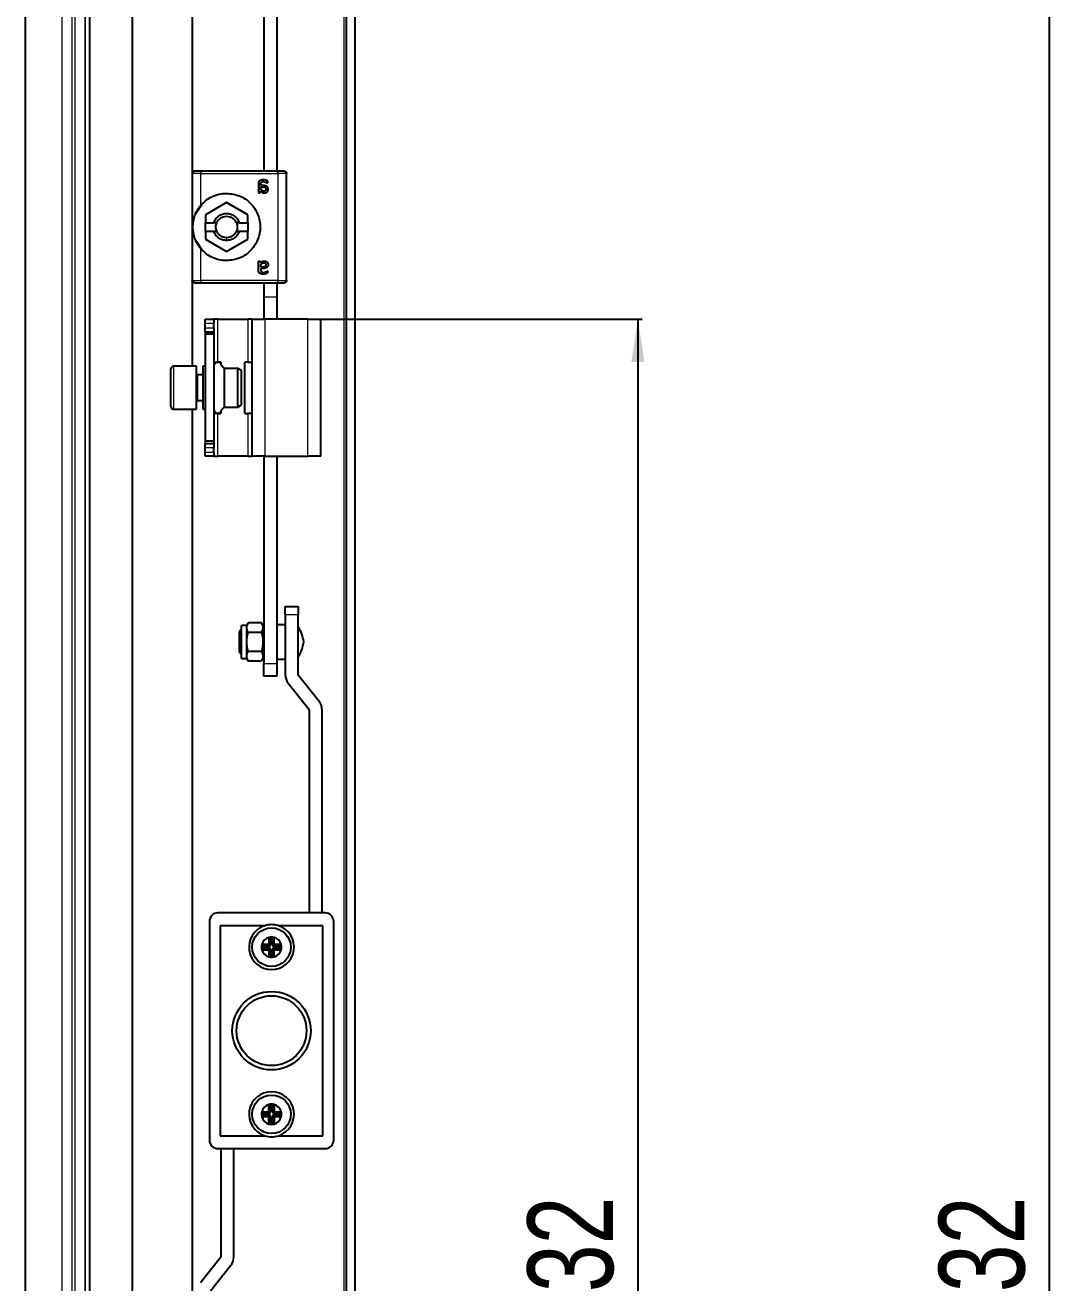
# Model space of a CAD drawing. Header units: millimetres. Extents: x -486 to 1548, y -649 to 978.
# Drawn here: x 1307.8 to 1548.3, y 185.6 to 479 of the extents above; entities that cross this region are included whole.
import ezdxf

# ---------------------------------------------------------------- set-up
doc = ezdxf.new("R2010")
doc.units = ezdxf.units.MM
doc.layers.add('FORMAT', color=7, linetype='Continuous')
doc.styles.add('SLDTEXTSTYLE0', font='TXT', dxfattribs={"width": 0.75})
doc.dimstyles.new('SLDDIMSTYLE0', dxfattribs={"dimtxt": 20, "dimasz": 10, "dimexe": 0, "dimexo": 0.0625, "dimgap": 5, "dimtad": 2, "dimdec": 1, "dimrnd": 1e-09, "dimzin": 12, "dimdsep": 46, "dimtxsty": 'SLDTEXTSTYLE0', "dimsah": 1, "dimcen": 0.09, "dimadec": 0, "dimazin": 3, "dimtfac": 1, "dimtofl": 0, "dimtmove": 0, "dimatfit": 3, "dimfxl": 0, "dimfrac": 2, "dimtolj": 1, "dimtzin": 12, "dimarcsym": 0})

# ---------------------------------------------------------------- blocks, each defined once
blk = doc.blocks.new('_D_8')
at = {"layer": 'FORMAT'}
for p, q in [((1376.8, 660.42), (1547.79, 660.42)), ((1546.79, 660.42), (1546.79, -271.58)), ((1376.8, -271.58), (1547.79, -271.58))]:
    blk.add_line(p, q, dxfattribs=at)
for points in [[(1546.79, 660.42), (1545.25, 650.42), (1548.33, 650.42)], [(1546.79, -271.58), (1548.33, -261.58), (1545.25, -261.58)]]:
    blk.add_solid(points, dxfattribs=at)
at = {"layer": 'FORMAT', "insert": (1521.01, 172.26), "char_height": 20, "attachment_point": 1, "rotation": 90, "style": 'SLDTEXTSTYLE0'}
blk.add_mtext('932', dxfattribs=at)
blk = doc.blocks.new('_D_11')
at = {"layer": 'FORMAT'}
for p, q in [((1376.8, 410.42), (1451.79, 410.42)), ((1450.79, 410.42), (1450.79, -21.58)), ((1376.8, -21.58), (1451.79, -21.58))]:
    blk.add_line(p, q, dxfattribs=at)
for points in [[(1450.79, 410.42), (1449.25, 400.42), (1452.33, 400.42)], [(1450.79, -21.58), (1452.33, -11.58), (1449.25, -11.58)]]:
    blk.add_solid(points, dxfattribs=at)
at = {"layer": 'FORMAT', "insert": (1425.01, 172.26), "char_height": 20, "attachment_point": 1, "rotation": 90, "style": 'SLDTEXTSTYLE0'}
blk.add_mtext('432', dxfattribs=at)

msp = doc.modelspace()

# ---------------------------------------------------------------- linework, layer by layer
at = {"color": 7, "linetype": 'Continuous', "lineweight": 25}
for p, q in [((1382.79, -383.08), (1382.79, 771.92)), ((1384.79, -383.08), (1384.79, 771.92)), ((1332.79, 738.92), (1332.79, -350.08)), ((1322.79, 709.42), (1322.79, -320.58)), ((1307.79, 694.42), (1307.79, -305.58)), ((1346.79, 639.42), (1346.79, 444.6)), ((1363.49, 628.42), (1363.49, 444.92)), ((1366.49, 628.42), (1366.49, 444.92)), ((1346.79, 444.42), (1346.79, 419.42)), ((1366.79, 444.92), (1348.79, 444.92)), ((1367.39, 444.92), (1367.14, 444.92)), ((1368.79, 419.42), (1368.79, 444.42)), ((1362.23, 441.88), (1362.23, 440.01)), ((1362.69, 440.01), (1362.69, 440.29)), ((1362.76, 441.63), (1362.76, 441.85)), ((1363.14, 441.63), (1362.76, 441.63)), ((1362.76, 441.27), (1363.19, 441.27)), ((1362.76, 440.69), (1362.76, 441.27)), ((1347.62, 435.05), (1349.12, 437.31)), ((1354.79, 437.64), (1349.84, 434.78)), ((1359.74, 434.78), (1354.79, 437.64)), ((1349.84, 434.78), (1349.84, 432.92)), ((1359.74, 432.92), (1359.74, 434.78)), ((1349.84, 432.92), (1351.8, 432.92)), ((1349.84, 430.92), (1349.84, 432.92)), ((1352.5, 432.92), (1351.8, 432.92)), ((1357.77, 432.92), (1357.08, 432.92)), ((1357.77, 432.92), (1359.74, 432.92)), ((1359.74, 432.92), (1359.74, 430.92)), ((1349.12, 426.54), (1347.62, 428.8)), ((1349.84, 430.92), (1349.84, 429.06)), ((1349.84, 430.92), (1351.8, 430.92)), ((1349.84, 429.06), (1354.79, 426.21)), ((1351.8, 430.92), (1352.5, 430.92)), ((1354.79, 426.21), (1359.74, 429.06)), ((1357.08, 430.92), (1357.77, 430.92)), ((1357.77, 430.92), (1359.74, 430.92)), ((1359.74, 429.06), (1359.74, 430.92)), ((1362.23, 421.96), (1362.23, 423.83)), ((1362.69, 423.83), (1362.69, 423.55)), ((1362.76, 422.57), (1362.76, 423.16)), ((1363.19, 422.57), (1362.76, 422.57)), ((1363.14, 422.22), (1362.76, 422.22)), ((1362.76, 422.22), (1362.76, 422)), ((1346.79, 419.25), (1346.79, 399.42)), ((1348.79, 418.92), (1366.79, 418.92)), ((1363.49, 419.01), (1363.49, 415.62)), ((1366.49, 419.01), (1366.49, 415.62)), ((1367.14, 418.92), (1367.39, 418.92)), ((1363.49, 415.62), (1363.49, 410.42)), ((1366.49, 415.62), (1366.49, 410.42)), ((1349.79, 409.42), (1349.79, 410.42)), ((1349.79, 410.42), (1351.79, 410.42)), ((1349.79, 408.42), (1349.79, 409.42)), ((1349.79, 407.42), (1349.79, 408.42)), ((1351.79, 410.42), (1351.79, 409.42)), ((1352.79, 410.42), (1351.79, 410.42)), ((1351.79, 408.42), (1351.79, 409.42)), ((1351.79, 408.42), (1351.79, 407.42)), ((1352.79, 410.42), (1359.79, 410.42)), ((1360.79, 410.42), (1359.79, 410.42)), ((1360.79, 410.42), (1363.79, 410.42)), ((1360.79, 378.42), (1360.79, 410.42)), ((1373.79, 410.42), (1363.79, 410.42)), ((1373.79, 410.42), (1376.79, 410.42)), ((1376.79, 378.42), (1376.79, 410.42)), ((1351.79, 407.42), (1349.79, 407.42)), ((1349.79, 407.42), (1349.79, 406.92)), ((1351.79, 406.92), (1349.79, 406.92)), ((1349.79, 406.92), (1349.79, 381.92)), ((1351.79, 407.42), (1351.79, 406.92)), ((1351.79, 406.92), (1351.79, 381.92)), ((1347.79, 399.42), (1342.39, 399.42)), ((1347.79, 391.86), (1347.79, 399.42)), ((1349.79, 399.42), (1349.29, 399.42)), ((1349.29, 399.42), (1349.29, 398.21)), ((1351.79, 400.42), (1352.79, 400.42)), ((1353.49, 400.42), (1352.79, 400.42)), ((1353.49, 400.42), (1353.49, 399.97)), ((1359.09, 388.42), (1359.09, 400.42)), ((1359.79, 400.42), (1359.09, 400.42)), ((1359.79, 400.42), (1360.79, 400.42)), ((1341.79, 392.17), (1341.79, 398.82)), ((1349.29, 397.42), (1348.04, 397.42)), ((1349.29, 398.21), (1349.29, 389.42)), ((1357.42, 398.92), (1354.29, 398.92)), ((1354.29, 389.92), (1354.29, 398.92)), ((1358.29, 398.42), (1357.42, 398.92)), ((1357.42, 389.92), (1357.42, 398.92)), ((1358.29, 390.42), (1358.29, 398.42)), ((1341.79, 390.02), (1341.79, 392.17)), ((1347.79, 389.42), (1347.79, 391.86)), ((1348.04, 391.42), (1349.29, 391.42)), ((1357.42, 389.92), (1358.29, 390.42)), ((1342.39, 389.42), (1347.79, 389.42)), ((1346.79, 389.42), (1346.79, -0.58)), ((1349.29, 389.42), (1349.79, 389.42)), ((1352.79, 388.42), (1351.79, 388.42)), ((1352.79, 388.42), (1353.49, 388.42)), ((1353.49, 388.87), (1353.49, 388.42)), ((1354.29, 389.92), (1357.42, 389.92)), ((1359.09, 388.42), (1359.79, 388.42)), ((1360.79, 388.42), (1359.79, 388.42)), ((1351.79, 381.92), (1349.79, 381.92)), ((1349.79, 381.92), (1349.79, 381.42)), ((1351.79, 381.92), (1351.79, 381.42)), ((1349.79, 380.42), (1349.79, 381.42)), ((1349.79, 381.42), (1351.79, 381.42)), ((1349.79, 379.42), (1349.79, 380.42)), ((1349.79, 378.42), (1349.79, 379.42)), ((1351.79, 381.42), (1351.79, 380.42)), ((1351.79, 379.42), (1351.79, 380.42)), ((1351.79, 379.42), (1351.79, 378.42)), ((1351.79, 378.42), (1349.79, 378.42)), ((1351.79, 378.42), (1352.79, 378.42)), ((1359.79, 378.42), (1352.79, 378.42)), ((1359.79, 378.42), (1360.79, 378.42)), ((1363.79, 378.42), (1360.79, 378.42)), ((1363.49, 378.42), (1363.49, 330.12)), ((1363.79, 378.42), (1373.79, 378.42)), ((1366.49, 378.42), (1366.49, 330.12)), ((1376.79, 378.42), (1373.79, 378.42)), ((1368.49, 343.42), (1371.49, 343.42)), ((1368.49, 341.42), (1368.49, 343.42)), ((1371.49, 343.42), (1371.49, 341.42)), ((1368.49, 341.42), (1368.49, 327.49)), ((1371.49, 327.49), (1371.49, 341.42)), ((1358.29, 338.07), (1357.79, 337.57)), ((1357.79, 332.67), (1357.79, 337.57)), ((1359.49, 338.97), (1358.29, 338.97)), ((1358.29, 335.12), (1358.29, 338.97)), ((1359.83, 339.57), (1359.49, 338.97)), ((1359.49, 335.12), (1359.49, 338.97)), ((1362.94, 339.57), (1359.83, 339.57)), ((1363.29, 338.97), (1362.94, 339.57)), ((1363.29, 338.97), (1363.29, 331.27)), ((1363.49, 338.07), (1363.29, 338.07)), ((1368.49, 339.12), (1366.49, 339.12)), ((1358.29, 331.27), (1358.29, 335.12)), ((1359.49, 331.27), (1359.49, 335.12)), ((1362.94, 337.35), (1359.83, 337.35)), ((1357.79, 332.67), (1358.29, 332.17)), ((1362.94, 332.9), (1359.83, 332.9)), ((1363.29, 332.17), (1363.49, 332.17)), ((1358.29, 331.27), (1359.49, 331.27)), ((1359.49, 331.27), (1359.83, 330.67)), ((1362.94, 330.67), (1359.83, 330.67)), ((1362.94, 330.67), (1363.29, 331.27)), ((1363.49, 327.12), (1363.49, 330.12)), ((1366.49, 331.12), (1368.49, 331.12)), ((1366.49, 330.12), (1366.49, 327.12)), ((1366.49, 327.12), (1363.49, 327.12)), ((1376.4, 321.19), (1371.53, 327.37)), ((1369.18, 325.51), (1374.04, 319.34)), ((1374.09, 319.21), (1374.09, 271.92)), ((1377.09, 271.92), (1377.09, 319.21)), ((1377.79, 271.92), (1352.79, 271.92)), ((1350.79, 269.92), (1350.79, 218.92)), ((1353.29, 268.92), (1353.29, 219.92)), ((1363.69, 268.92), (1353.29, 268.92)), ((1377.29, 268.92), (1366.89, 268.92)), ((1377.29, 219.92), (1377.29, 268.92)), ((1379.79, 218.92), (1379.79, 269.92)), ((1364.59, 264.52), (1363.02, 264.52)), ((1363.38, 264.09), (1363.02, 264.52)), ((1364.59, 264.09), (1363.38, 264.09)), ((1364.69, 266.19), (1364.69, 264.62)), ((1365.12, 265.83), (1364.69, 266.19)), ((1365.12, 265.83), (1365.12, 264.62)), ((1365.45, 265.83), (1365.89, 266.19)), ((1365.45, 264.62), (1365.45, 265.83)), ((1365.89, 264.62), (1365.89, 266.19)), ((1367.56, 264.52), (1365.99, 264.52)), ((1367.19, 264.09), (1365.99, 264.09)), ((1367.19, 264.09), (1367.56, 264.52)), ((1363.38, 263.76), (1363.02, 263.32)), ((1363.02, 263.32), (1364.59, 263.32)), ((1363.38, 263.76), (1364.59, 263.76)), ((1364.69, 263.22), (1364.69, 261.65)), ((1365.12, 262.02), (1364.69, 261.65)), ((1365.12, 263.22), (1365.12, 262.02)), ((1365.45, 262.02), (1365.45, 263.22)), ((1365.45, 262.02), (1365.89, 261.65)), ((1365.89, 261.65), (1365.89, 263.22)), ((1365.99, 263.76), (1367.19, 263.76)), ((1365.99, 263.32), (1367.56, 263.32)), ((1367.19, 263.76), (1367.56, 263.32)), ((1364.69, 225.62), (1364.69, 227.19)), ((1365.12, 226.83), (1364.69, 227.19)), ((1365.12, 225.62), (1365.12, 226.83)), ((1365.45, 226.83), (1365.89, 227.19)), ((1365.45, 226.83), (1365.45, 225.62)), ((1365.89, 227.19), (1365.89, 225.62)), ((1363.38, 225.09), (1363.02, 225.52)), ((1363.02, 225.52), (1364.59, 225.52)), ((1363.38, 224.76), (1363.02, 224.32)), ((1364.59, 224.32), (1363.02, 224.32)), ((1363.38, 225.09), (1364.59, 225.09)), ((1364.59, 224.76), (1363.38, 224.76)), ((1364.69, 222.65), (1364.69, 224.22)), ((1365.12, 223.02), (1364.69, 222.65)), ((1365.12, 223.02), (1365.12, 224.22)), ((1365.45, 224.22), (1365.45, 223.02)), ((1365.45, 223.02), (1365.89, 222.65)), ((1365.89, 224.22), (1365.89, 222.65)), ((1365.99, 225.52), (1367.56, 225.52)), ((1365.99, 225.09), (1367.19, 225.09)), ((1367.19, 224.76), (1365.99, 224.76)), ((1367.56, 224.32), (1365.99, 224.32)), ((1367.19, 225.09), (1367.56, 225.52)), ((1367.19, 224.76), (1367.56, 224.32)), ((1353.29, 219.92), (1363.69, 219.92)), ((1366.89, 219.92), (1377.29, 219.92)), ((1352.79, 216.92), (1377.79, 216.92)), ((1353.49, 216.92), (1353.49, 191.69)), ((1356.49, 191.69), (1356.49, 216.92)), ((1353.44, 191.57), (1348.69, 185.6)), ((1351.03, 183.73), (1355.79, 189.7))]:
    msp.add_line(p, q, dxfattribs=at)
at = {"color": 8, "linetype": 'Continuous', "lineweight": 18}
for p, q in [((1382.19, 769.32), (1382.19, -380.48)), ((1321.69, 708.32), (1321.69, -319.48)), ((1321.79, 708.42), (1321.79, -319.58)), ((1318.69, 705.32), (1318.69, -316.48)), ((1319.38, 706.01), (1319.38, -317.17)), ((1316.38, 703.01), (1316.38, -314.17)), ((1348.79, 436.98), (1348.79, 444.42)), ((1348.79, 444.42), (1366.79, 444.42)), ((1366.79, 444.42), (1366.79, 419.42)), ((1354.79, 429.42), (1354.79, 428.77)), ((1348.79, 419.42), (1348.79, 426.86)), ((1366.79, 419.42), (1348.79, 419.42)), ((1363.49, 415.62), (1366.49, 415.62)), ((1351.79, 409.42), (1349.79, 409.42)), ((1349.79, 408.42), (1351.79, 408.42)), ((1352.79, 400.42), (1352.79, 410.42)), ((1359.79, 410.42), (1359.79, 400.42)), ((1363.79, 378.42), (1363.79, 410.42)), ((1373.79, 378.42), (1373.79, 410.42)), ((1342.39, 399.42), (1342.39, 391.86)), ((1348.04, 397.42), (1348.04, 391.42)), ((1342.39, 391.86), (1342.39, 389.42)), ((1352.79, 378.42), (1352.79, 388.42)), ((1359.79, 388.42), (1359.79, 378.42)), ((1351.79, 380.42), (1349.79, 380.42)), ((1349.79, 379.42), (1351.79, 379.42)), ((1371.49, 341.42), (1368.49, 341.42)), ((1363.49, 330.12), (1366.49, 330.12)), ((1364.59, 264.09), (1364.59, 264.52)), ((1365.12, 264.62), (1364.69, 264.62)), ((1365.45, 264.62), (1365.89, 264.62)), ((1365.99, 264.09), (1365.99, 264.52)), ((1364.59, 263.76), (1364.59, 263.32)), ((1365.12, 263.22), (1364.69, 263.22)), ((1365.45, 263.22), (1365.89, 263.22)), ((1365.99, 263.76), (1365.99, 263.32)), ((1364.59, 225.09), (1364.59, 225.52)), ((1364.59, 224.76), (1364.59, 224.32)), ((1365.12, 225.62), (1364.69, 225.62)), ((1365.12, 224.22), (1364.69, 224.22)), ((1365.45, 225.62), (1365.89, 225.62)), ((1365.45, 224.22), (1365.89, 224.22)), ((1365.99, 225.09), (1365.99, 225.52)), ((1365.99, 224.76), (1365.99, 224.32))]:
    msp.add_line(p, q, dxfattribs=at)
at = {"color": 7, "linetype": 'Continuous', "lineweight": 25}
for centre, radius in [((1365.29, 263.92), 4.5), ((1365.29, 244.42), 9.15), ((1365.29, 244.42), 8.15), ((1365.29, 224.92), 4.5)]:
    msp.add_circle(centre, radius, dxfattribs=at)
for centre, radius, start, end in [((1342.39, 398.82), 0.6, 90, 180), ((1348.04, 397.67), 0.25, 180, 270), ((1348.04, 391.17), 0.25, 90, 180), ((1342.39, 390.02), 0.6, 180, 270), ((1364.85, 334.16), 8, 6.8819, 33.8709), ((1364.85, 336.08), 8, 326.1291, 353.1181), ((1371.69, 327.49), 3.2, 180, 218.264), ((1371.69, 327.49), 0.2, 180, 218.264), ((1373.89, 319.21), 3.2, 0, 38.264), ((1373.89, 319.21), 0.2, 0, 38.264), ((1352.79, 269.92), 2, 90, 180), ((1377.79, 269.92), 2, 0, 90), ((1365.29, 263.92), 5.25, 107.7528, 72.2472), ((1365.29, 263.92), 5.25, 72.2472, 107.7528), ((1365.29, 263.92), 2.35, 165.2075, 194.7925), ((1365.29, 263.92), 2.35, 104.7925, 165.2075), ((1365.29, 263.92), 1.91, 175.1056, 184.8944), ((1364.59, 264.62), 0.1, 270, 0), ((1364.59, 264.62), 0.537, 270, 0), ((1365.29, 263.92), 2.35, 75.2075, 104.7925), ((1365.29, 263.92), 1.91, 85.1056, 94.8944), ((1365.99, 264.62), 0.537, 180, 270), ((1365.29, 263.92), 2.35, 14.7925, 75.2075), ((1365.99, 264.62), 0.1, 180, 270), ((1365.29, 263.92), 1.91, 355.1056, 4.8944), ((1365.29, 263.92), 2.35, 345.2075, 14.7925), ((1365.29, 263.92), 2.35, 194.7925, 255.2075), ((1364.59, 263.22), 0.537, 0, 90), ((1364.59, 263.22), 0.1, 0, 90), ((1365.29, 263.92), 2.35, 255.2075, 284.7925), ((1365.29, 263.92), 1.91, 265.1056, 274.8944), ((1365.99, 263.22), 0.537, 90, 180), ((1365.29, 263.92), 2.35, 284.7925, 345.2075), ((1365.99, 263.22), 0.1, 90, 180), ((1365.29, 224.92), 5.25, 287.7528, 252.2472), ((1365.29, 224.92), 2.35, 104.7925, 165.2075), ((1365.29, 224.92), 2.35, 75.2075, 104.7925), ((1365.29, 224.92), 1.91, 85.1056, 94.8944), ((1365.29, 224.92), 2.35, 14.7925, 75.2075), ((1365.29, 224.92), 2.35, 165.2075, 194.7925), ((1365.29, 224.92), 2.35, 194.7925, 255.2075), ((1365.29, 224.92), 1.91, 175.1056, 184.8944), ((1364.59, 225.62), 0.1, 270, 0), ((1364.59, 225.62), 0.537, 270, 0), ((1364.59, 224.22), 0.537, 0, 90), ((1364.59, 224.22), 0.1, 0, 90), ((1365.29, 224.92), 1.91, 265.1056, 274.8944), ((1365.99, 225.62), 0.537, 180, 270), ((1365.99, 224.22), 0.537, 90, 180), ((1365.99, 225.62), 0.1, 180, 270), ((1365.29, 224.92), 2.35, 284.7925, 345.2075), ((1365.99, 224.22), 0.1, 90, 180), ((1365.29, 224.92), 1.91, 355.1056, 4.8944), ((1365.29, 224.92), 2.35, 345.2075, 14.7925), ((1365.29, 224.92), 2.35, 255.2075, 284.7925), ((1352.79, 218.92), 2, 180, 270), ((1365.29, 224.92), 5.25, 252.2472, 287.7528), ((1377.79, 218.92), 2, 270, 0), ((1353.29, 191.69), 0.2, 321.4416, 0), ((1353.29, 191.69), 3.2, 321.4416, 0)]:
    msp.add_arc(centre, radius, start, end, dxfattribs=at)
for points in [[(1347.29, 444.92), (1347.22, 444.91), (1347.09, 444.9), (1346.93, 444.78), (1346.81, 444.62), (1346.8, 444.49), (1346.79, 444.42)], [(1348.79, 444.92), (1348.59, 444.92), (1348.2, 444.92), (1347.7, 444.92), (1347.36, 444.92), (1347.31, 444.92), (1347.29, 444.92)], [(1368.29, 444.92), (1368.27, 444.92), (1368.22, 444.92), (1367.87, 444.92), (1367.38, 444.92), (1366.98, 444.92), (1366.79, 444.92)], [(1368.29, 444.92), (1368.35, 444.91), (1368.48, 444.9), (1368.65, 444.78), (1368.77, 444.62), (1368.78, 444.49), (1368.79, 444.42)], [(1348.79, 436.98), (1349.18, 437.4), (1349.97, 438.22), (1351.46, 439.09), (1353.08, 439.66), (1354.22, 439.74), (1354.79, 439.77)], [(1354.79, 439.77), (1355.82, 439.65), (1357.87, 439.42), (1360.48, 437.6), (1362.23, 435.01), (1362.84, 431.92), (1362.23, 428.84), (1360.48, 426.24), (1357.87, 424.43), (1355.82, 424.19), (1354.79, 424.07)], [(1351.8, 432.92), (1351.93, 433.22), (1352.2, 433.83), (1352.92, 434.52), (1353.8, 434.97), (1354.79, 435.12), (1355.77, 434.97), (1356.65, 434.52), (1357.38, 433.83), (1357.64, 433.22), (1357.77, 432.92)], [(1352.5, 432.92), (1352.61, 433.14), (1352.84, 433.56), (1353.4, 434.04), (1354.06, 434.36), (1354.55, 434.4), (1354.79, 434.42)], [(1354.79, 434.42), (1355.03, 434.4), (1355.51, 434.36), (1356.17, 434.04), (1356.73, 433.56), (1356.96, 433.14), (1357.08, 432.92)], [(1352.5, 430.92), (1352.44, 431.08), (1352.32, 431.41), (1352.27, 431.92), (1352.32, 432.44), (1352.44, 432.76), (1352.5, 432.92)], [(1357.08, 432.92), (1357.14, 432.76), (1357.26, 432.44), (1357.3, 431.92), (1357.26, 431.41), (1357.14, 431.08), (1357.08, 430.92)], [(1354.79, 428.77), (1354.46, 428.8), (1353.8, 428.86), (1352.92, 429.33), (1352.2, 430.02), (1351.93, 430.62), (1351.8, 430.92)], [(1354.79, 429.42), (1354.55, 429.44), (1354.06, 429.48), (1353.4, 429.8), (1352.84, 430.28), (1352.61, 430.71), (1352.5, 430.92)], [(1357.77, 430.92), (1357.64, 430.62), (1357.38, 430.02), (1356.65, 429.33), (1355.77, 428.86), (1355.12, 428.8), (1354.79, 428.77)], [(1357.08, 430.92), (1356.96, 430.71), (1356.73, 430.28), (1356.17, 429.8), (1355.51, 429.48), (1355.03, 429.44), (1354.79, 429.42)], [(1354.79, 424.07), (1354.22, 424.11), (1353.08, 424.18), (1351.46, 424.75), (1349.97, 425.62), (1349.18, 426.45), (1348.79, 426.86)], [(1347.29, 418.92), (1347.22, 418.93), (1347.09, 418.94), (1346.93, 419.06), (1346.81, 419.23), (1346.8, 419.36), (1346.79, 419.42)], [(1347.29, 418.92), (1347.31, 418.92), (1347.36, 418.92), (1347.7, 418.92), (1348.2, 418.92), (1348.59, 418.92), (1348.79, 418.92)], [(1366.79, 418.92), (1366.98, 418.92), (1367.38, 418.92), (1367.87, 418.92), (1368.22, 418.92), (1368.27, 418.92), (1368.29, 418.92)], [(1368.79, 419.42), (1368.78, 419.36), (1368.77, 419.23), (1368.65, 419.06), (1368.48, 418.94), (1368.35, 418.93), (1368.29, 418.92)]]:
    msp.add_open_spline(points, degree=3, dxfattribs=at)
at = {"color": 8, "linetype": 'Continuous', "lineweight": 18}
for points in [[(1348.79, 444.42), (1348.53, 444.42), (1348, 444.42), (1347.34, 444.42), (1346.88, 444.42), (1346.82, 444.42), (1346.79, 444.42)], [(1348.79, 444.92), (1348.79, 444.91), (1348.79, 444.9), (1348.79, 444.78), (1348.79, 444.62), (1348.79, 444.49), (1348.79, 444.42)], [(1366.79, 444.42), (1366.79, 444.49), (1366.79, 444.62), (1366.79, 444.78), (1366.79, 444.9), (1366.79, 444.91), (1366.79, 444.92)], [(1368.79, 444.42), (1368.76, 444.42), (1368.7, 444.42), (1368.23, 444.42), (1367.57, 444.42), (1367.05, 444.42), (1366.79, 444.42)], [(1346.79, 419.42), (1346.82, 419.42), (1346.88, 419.42), (1347.34, 419.42), (1348, 419.42), (1348.53, 419.42), (1348.79, 419.42)], [(1348.79, 419.42), (1348.79, 419.36), (1348.79, 419.23), (1348.79, 419.06), (1348.79, 418.94), (1348.79, 418.93), (1348.79, 418.92)], [(1366.79, 418.92), (1366.79, 418.93), (1366.79, 418.94), (1366.79, 419.06), (1366.79, 419.23), (1366.79, 419.36), (1366.79, 419.42)], [(1366.79, 419.42), (1367.05, 419.42), (1367.57, 419.42), (1368.23, 419.42), (1368.7, 419.42), (1368.76, 419.42), (1368.79, 419.42)]]:
    msp.add_open_spline(points, degree=3, dxfattribs=at)
at = {"color": 7, "linetype": 'Continuous', "lineweight": 25}
for points, knots in [([(1363.34, 442.92), (1363.19, 442.92), (1362.97, 442.91), (1362.69, 442.81), (1362.5, 442.69), (1362.36, 442.52), (1362.25, 442.25), (1362.24, 442.03), (1362.23, 441.88)], [0, 0, 0, 0, 0.250089, 0.382495, 0.500259, 0.622163, 0.750133, 1, 1, 1, 1]), ([(1362.69, 440.29), (1362.81, 440.18), (1363, 440.01), (1363.27, 439.9), (1363.44, 439.87), (1363.52, 439.86), (1363.56, 439.86)], [0, 0, 0, 0, 0.499113, 0.749325, 0.874665, 1, 1, 1, 1]), ([(1362.76, 441.85), (1362.76, 441.94), (1362.77, 442.07), (1362.83, 442.24), (1362.9, 442.35), (1363.01, 442.43), (1363.13, 442.48), (1363.26, 442.51), (1363.35, 442.51), (1363.4, 442.51)], [0, 0, 0, 0, 0.250023, 0.382539, 0.499802, 0.620838, 0.749652, 0.874777, 1, 1, 1, 1]), ([(1363.48, 440.27), (1363.41, 440.28), (1363.26, 440.29), (1363.01, 440.43), (1362.86, 440.58), (1362.76, 440.69)], [0, 0, 0, 0, 0.2499389, 0.4998636, 1, 1, 1, 1]), ([(1364.52, 440.71), (1364.52, 440.79), (1364.51, 440.94), (1364.42, 441.16), (1364.26, 441.34), (1363.99, 441.51), (1363.61, 441.61), (1363.29, 441.62), (1363.14, 441.63)], [0, 0, 0, 0, 0.125049, 0.249886, 0.370856, 0.49982, 0.749609, 1, 1, 1, 1]), ([(1363.19, 441.27), (1363.29, 441.27), (1363.47, 441.26), (1363.69, 441.2), (1363.84, 441.11), (1363.93, 441.01), (1363.99, 440.88), (1363.99, 440.79), (1363.99, 440.75)], [0, 0, 0, 0, 0.279652, 0.500248, 0.629485, 0.750186, 0.875763, 1, 1, 1, 1]), ([(1364.41, 442.43), (1364.41, 442.48), (1364.41, 442.56), (1364.34, 442.65), (1364.2, 442.74), (1363.88, 442.87), (1363.56, 442.9), (1363.34, 442.92)], [0, 0, 0, 0, 0.1246927, 0.1871822, 0.2497734, 0.5000394, 1, 1, 1, 1]), ([(1363.4, 442.51), (1363.56, 442.49), (1363.8, 442.46), (1364.05, 442.34), (1364.18, 442.27), (1364.25, 442.23), (1364.29, 442.22), (1364.3, 442.22)], [0, 0, 0, 0, 0.4987, 0.749508, 0.874949, 0.946783, 1, 1, 1, 1]), ([(1363.99, 440.75), (1363.99, 440.68), (1363.98, 440.58), (1363.92, 440.46), (1363.85, 440.39), (1363.77, 440.33), (1363.68, 440.3), (1363.58, 440.28), (1363.51, 440.28), (1363.48, 440.27)], [0, 0, 0, 0, 0.249168, 0.373635, 0.49939, 0.619394, 0.749656, 0.87477, 1, 1, 1, 1]), ([(1363.56, 439.86), (1363.68, 439.87), (1363.87, 439.88), (1364.09, 439.97), (1364.25, 440.06), (1364.37, 440.19), (1364.5, 440.4), (1364.51, 440.59), (1364.52, 440.71)], [0, 0, 0, 0, 0.25007, 0.379181, 0.500499, 0.62417, 0.750842, 1, 1, 1, 1]), ([(1364.3, 442.22), (1364.31, 442.22), (1364.33, 442.22), (1364.35, 442.23), (1364.36, 442.24), (1364.38, 442.27), (1364.4, 442.31), (1364.4, 442.35), (1364.4, 442.39), (1364.4, 442.41), (1364.41, 442.43)], [0, 0, 0, 0, 0.128825, 0.180169, 0.243397, 0.36986, 0.499864, 0.749649, 0.843476, 1, 1, 1, 1]), ([(1362.23, 440.01), (1362.23, 440), (1362.23, 439.99), (1362.24, 439.97), (1362.27, 439.94), (1362.34, 439.92), (1362.41, 439.92), (1362.46, 439.92)], [0, 0, 0, 0, 0.124881, 0.183376, 0.250934, 0.500336, 1, 1, 1, 1]), ([(1362.46, 439.92), (1362.5, 439.92), (1362.57, 439.92), (1362.65, 439.94), (1362.67, 439.97), (1362.69, 439.99), (1362.69, 440), (1362.69, 440.01)], [0, 0, 0, 0, 0.4997175, 0.7494373, 0.8105874, 0.8750778, 1, 1, 1, 1]), ([(1348.79, 426.86), (1348.5, 427.24), (1347.93, 427.99), (1347.37, 429.24), (1347.02, 430.52), (1346.89, 431.92), (1347.02, 433.33), (1347.37, 434.61), (1347.93, 435.85), (1348.5, 436.61), (1348.79, 436.98)], [0, 0, 0, 0, 0.125762, 0.25037, 0.375307, 0.500139, 0.62481, 0.749763, 0.874888, 1, 1, 1, 1]), ([(1362.23, 423.83), (1362.23, 423.84), (1362.23, 423.86), (1362.25, 423.88), (1362.27, 423.9), (1362.34, 423.92), (1362.41, 423.92), (1362.46, 423.92)], [0, 0, 0, 0, 0.124884, 0.186377, 0.250914, 0.500322, 1, 1, 1, 1]), ([(1362.46, 423.92), (1362.5, 423.92), (1362.56, 423.92), (1362.63, 423.9), (1362.66, 423.89), (1362.67, 423.88), (1362.69, 423.86), (1362.69, 423.84), (1362.69, 423.83)], [0, 0, 0, 0, 0.499162, 0.644242, 0.749698, 0.813605, 0.875217, 1, 1, 1, 1]), ([(1362.69, 423.55), (1362.81, 423.66), (1363, 423.83), (1363.31, 423.96), (1363.48, 423.97), (1363.56, 423.98)], [0, 0, 0, 0, 0.499364, 0.749701, 1, 1, 1, 1]), ([(1362.76, 423.16), (1362.86, 423.26), (1363.01, 423.42), (1363.23, 423.53), (1363.37, 423.56), (1363.44, 423.57), (1363.48, 423.57)], [0, 0, 0, 0, 0.499765, 0.749504, 0.874771, 1, 1, 1, 1]), ([(1364.52, 423.14), (1364.52, 423.1), (1364.52, 423.02), (1364.49, 422.87), (1364.41, 422.68), (1364.26, 422.51), (1363.99, 422.34), (1363.61, 422.23), (1363.29, 422.22), (1363.14, 422.22)], [0, 0, 0, 0, 0.062637, 0.125278, 0.250072, 0.374841, 0.499994, 0.749696, 1, 1, 1, 1]), ([(1363.99, 423.1), (1363.99, 423.05), (1363.99, 422.96), (1363.93, 422.84), (1363.84, 422.73), (1363.69, 422.64), (1363.47, 422.58), (1363.29, 422.57), (1363.19, 422.57)], [0, 0, 0, 0, 0.124446, 0.249795, 0.37, 0.499734, 0.719932, 1, 1, 1, 1]), ([(1363.48, 423.57), (1363.55, 423.56), (1363.65, 423.56), (1363.77, 423.51), (1363.85, 423.45), (1363.92, 423.38), (1363.96, 423.29), (1363.99, 423.2), (1363.99, 423.13), (1363.99, 423.1)], [0, 0, 0, 0, 0.2496231, 0.3771401, 0.499734, 0.6227303, 0.7498125, 0.8748762, 1, 1, 1, 1]), ([(1363.56, 423.98), (1363.68, 423.97), (1363.87, 423.96), (1364.09, 423.88), (1364.25, 423.78), (1364.37, 423.65), (1364.5, 423.44), (1364.51, 423.26), (1364.52, 423.14)], [0, 0, 0, 0, 0.25007, 0.379559, 0.500499, 0.624556, 0.750843, 1, 1, 1, 1]), ([(1363.34, 420.92), (1363.27, 420.92), (1363.12, 420.93), (1362.9, 420.96), (1362.69, 421.03), (1362.5, 421.15), (1362.36, 421.32), (1362.25, 421.59), (1362.24, 421.82), (1362.23, 421.96)], [0, 0, 0, 0, 0.125255, 0.250437, 0.383066, 0.500493, 0.622629, 0.75025, 1, 1, 1, 1]), ([(1362.76, 422), (1362.76, 421.95), (1362.76, 421.86), (1362.78, 421.73), (1362.83, 421.6), (1362.9, 421.49), (1363.01, 421.41), (1363.17, 421.34), (1363.31, 421.34), (1363.4, 421.33)], [0, 0, 0, 0, 0.125295, 0.250514, 0.383518, 0.50035, 0.621938, 0.750243, 1, 1, 1, 1]), ([(1364.41, 421.42), (1364.4, 421.39), (1364.4, 421.34), (1364.39, 421.26), (1364.34, 421.19), (1364.2, 421.1), (1363.88, 420.97), (1363.56, 420.94), (1363.34, 420.92)], [0, 0, 0, 0, 0.062686, 0.125173, 0.187628, 0.250185, 0.500314, 1, 1, 1, 1]), ([(1363.4, 421.33), (1363.56, 421.35), (1363.87, 421.37), (1364.13, 421.59), (1364.29, 421.62), (1364.3, 421.63)], [0, 0, 0, 0, 0.498852, 0.946609, 1, 1, 1, 1]), ([(1364.3, 421.63), (1364.31, 421.63), (1364.33, 421.62), (1364.35, 421.61), (1364.36, 421.6), (1364.38, 421.58), (1364.4, 421.52), (1364.4, 421.46), (1364.41, 421.42)], [0, 0, 0, 0, 0.13107, 0.182437, 0.243796, 0.371388, 0.500442, 1, 1, 1, 1]), ([(1354.29, 398.92), (1354.11, 399.08), (1353.77, 399.38), (1353.57, 399.95), (1353.21, 400.26), (1352.87, 400.39), (1352.51, 400.35), (1352.16, 400.16), (1351.91, 399.8), (1351.83, 399.5), (1351.79, 399.35)], [0, 0, 0, 0, 0.185676, 0.371025, 0.466937, 0.562172, 0.656347, 0.751553, 0.873842, 1, 1, 1, 1]), ([(1351.79, 389.49), (1351.83, 389.34), (1351.91, 389.04), (1352.16, 388.68), (1352.51, 388.49), (1352.87, 388.46), (1353.21, 388.59), (1353.57, 388.89), (1353.77, 389.46), (1354.11, 389.77), (1354.29, 389.92)], [0, 0, 0, 0, 0.126158, 0.248447, 0.343653, 0.437828, 0.533063, 0.628975, 0.814324, 1, 1, 1, 1]), ([(1359.83, 337.35), (1359.65, 337.74), (1359.32, 338.49), (1359.67, 339.23), (1359.83, 339.57)], [0, 0, 0, 0, 0.534707, 1, 1, 1, 1]), ([(1362.94, 339.57), (1363.12, 339.17), (1363.46, 338.43), (1363.11, 337.69), (1362.94, 337.35)], [0, 0, 0, 0, 0.534707, 1, 1, 1, 1]), ([(1359.83, 332.9), (1359.66, 333.65), (1359.32, 335.14), (1359.66, 336.62), (1359.83, 337.35)], [0, 0, 0, 0, 0.508481, 1, 1, 1, 1]), ([(1362.94, 337.35), (1363.12, 336.59), (1363.46, 335.11), (1363.11, 333.63), (1362.94, 332.9)], [0, 0, 0, 0, 0.508481, 1, 1, 1, 1]), ([(1359.83, 330.67), (1359.65, 331.07), (1359.32, 331.81), (1359.67, 332.55), (1359.83, 332.9)], [0, 0, 0, 0, 0.534707, 1, 1, 1, 1]), ([(1362.94, 332.9), (1363.12, 332.5), (1363.46, 331.76), (1363.11, 331.02), (1362.94, 330.67)], [0, 0, 0, 0, 0.534707, 1, 1, 1, 1])]:
    msp.add_open_spline(points, degree=3, knots=knots, dxfattribs=at)

# ---------------------------------------------------------------- dimensions: what is measured, and where the dimension line sits
at = {"layer": 'FORMAT'}
for base, p1, p2, picture, middle in [((1546.79, -271.58), (1376.79, 660.42), (1376.79, -271.58), '_D_8', (1546.79, 194.42)), ((1450.79, -21.58), (1376.79, 410.42), (1376.79, -21.58), '_D_11', (1450.79, 194.42))]:
    dim = msp.add_linear_dim(base=base, p1=p1, p2=p2, angle=90, dimstyle='SLDDIMSTYLE0', dxfattribs=at)
    dim.commit()
    dim.dimension.update_dxf_attribs({"geometry": picture, "text_midpoint": middle, "dimtype": 160})

doc.saveas('drawing.dxf')
